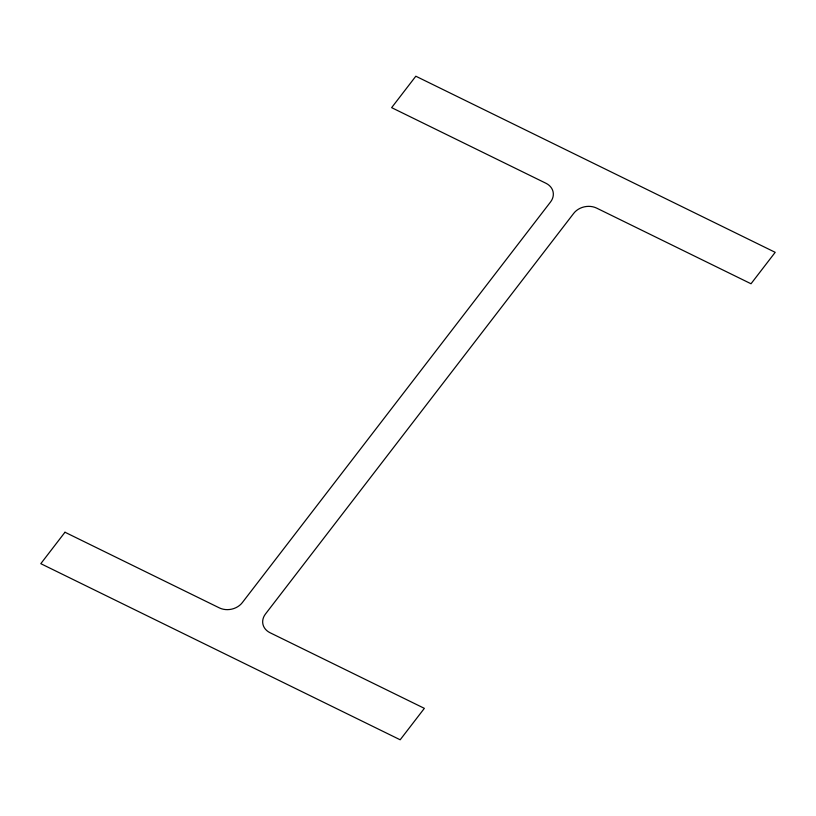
<?xml version="1.0" encoding="UTF-8"?>
<svg xmlns="http://www.w3.org/2000/svg" width="816" height="816" viewBox="0 0 816 816"><rect width="100%" height="100%" fill="white"/><g stroke="black" fill="none" stroke-linecap="round" stroke-linejoin="round"><path stroke-width="1.22" d="M64.984 532.236L40.8 563.672L400.177 739.786L424.361 708.349L269.994 632.706A16.636 13.586 -11.2 0 1 265.465 614.02L573.719 213.343A16.636 13.586 -11.2 0 1 596.649 208.111L751.016 283.764L775.2 252.328L415.823 76.214L391.639 107.651L546.006 183.294A16.636 13.586 -11.2 0 1 550.535 201.98L242.281 602.657A16.636 13.586 -11.2 0 1 219.351 607.889L64.984 532.236"/></g></svg>
